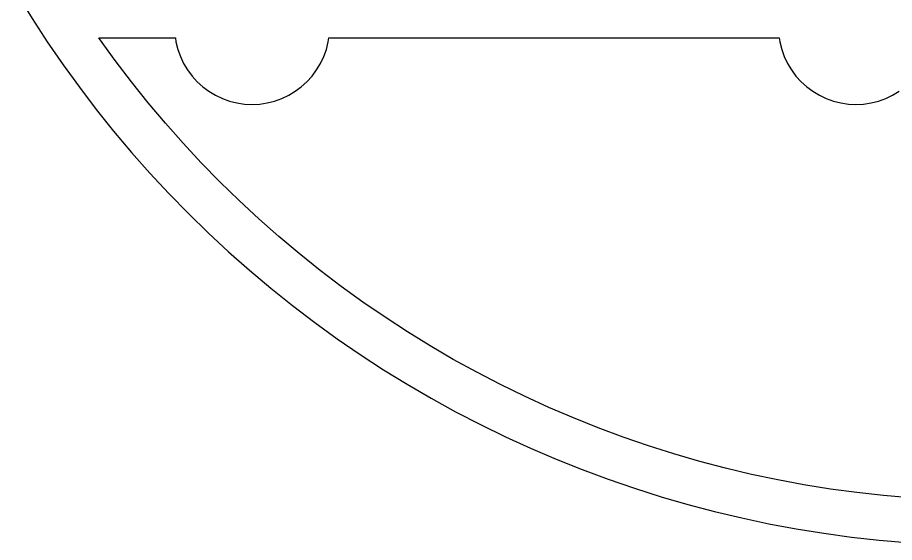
# Model space of a CAD drawing. Extents: x -10 to 91, y -24 to 82.
# Drawn here: x -2.99 to 36.22, y -23.56 to -0.08 of the extents above; entities that cross this region are included whole.
import ezdxf

# ---------------------------------------------------------------- set-up
doc = ezdxf.new("R2010")
doc.units = 0

msp = doc.modelspace()

# ---------------------------------------------------------------- linework, layer by layer
for p, q in [((-2.98683, 0.93498), (-2.33406, -0.12437)), ((-2.33406, -0.12437), (-1.6555, -1.1674)), ((-1.6555, -1.1674), (-0.95154, -2.19347)), ((0.68361, -1.04185), (0.65489, -1)), ((0.65489, -1), (4.07043, -1)), ((1.38379, -2.01054), (0.68361, -1.04185)), ((4.07043, -1), (4.09668, -1.17696)), ((10.9033, -1.17696), (10.9296, -1)), ((10.9296, -1), (31.0704, -1)), ((31.0704, -1), (31.0967, -1.17696)), ((4.09668, -1.17696), (4.17943, -1.50728)), ((4.17943, -1.50728), (4.29414, -1.82791)), ((10.7059, -1.82791), (10.8206, -1.50728)), ((10.8206, -1.50728), (10.9033, -1.17696)), ((31.0967, -1.17696), (31.1794, -1.50728)), ((31.1794, -1.50728), (31.2941, -1.82791)), ((4.29414, -1.82791), (4.43974, -2.13574)), ((10.5603, -2.13574), (10.7059, -1.82791)), ((31.2941, -1.82791), (31.4397, -2.13574)), ((-0.95154, -2.19347), (-0.22261, -3.20195)), ((2.10753, -2.96178), (1.38379, -2.01054)), ((4.43974, -2.13574), (4.61481, -2.42783)), ((10.3852, -2.42783), (10.5603, -2.13574)), ((31.4397, -2.13574), (31.6148, -2.42783)), ((4.61481, -2.42783), (4.81766, -2.70134)), ((4.81766, -2.70134), (5.04634, -2.95366)), ((9.95366, -2.95366), (10.1823, -2.70134)), ((10.1823, -2.70134), (10.3852, -2.42783)), ((31.6148, -2.42783), (31.8177, -2.70134)), ((31.8177, -2.70134), (32.0463, -2.95366)), ((2.85439, -3.89494), (2.10753, -2.96178)), ((5.04634, -2.95366), (5.29866, -3.18234)), ((9.70134, -3.18234), (9.95366, -2.95366)), ((32.0463, -2.95366), (32.2987, -3.18234)), ((-0.22261, -3.20195), (0.53082, -4.19223)), ((5.29866, -3.18234), (5.57217, -3.38519)), ((5.57217, -3.38519), (5.86426, -3.56026)), ((9.13574, -3.56026), (9.42783, -3.38519)), ((9.42783, -3.38519), (9.70134, -3.18234)), ((32.2987, -3.18234), (32.5722, -3.38519)), ((32.5722, -3.38519), (32.8643, -3.56026)), ((36.1357, -3.56026), (36.4278, -3.38519)), ((3.62392, -4.80951), (2.85439, -3.89494)), ((5.86426, -3.56026), (6.17209, -3.70586)), ((6.17209, -3.70586), (6.49272, -3.82057)), ((6.49272, -3.82057), (6.82304, -3.90332)), ((6.82304, -3.90332), (7.15988, -3.95328)), ((7.84012, -3.95328), (8.17696, -3.90332)), ((8.17696, -3.90332), (8.50728, -3.82057)), ((8.50728, -3.82057), (8.82791, -3.70586)), ((8.82791, -3.70586), (9.13574, -3.56026)), ((32.8643, -3.56026), (33.1721, -3.70586)), ((33.1721, -3.70586), (33.4927, -3.82057)), ((33.4927, -3.82057), (33.823, -3.90332)), ((33.823, -3.90332), (34.1599, -3.95328)), ((34.8401, -3.95328), (35.177, -3.90332)), ((35.177, -3.90332), (35.5073, -3.82057)), ((35.5073, -3.82057), (35.8279, -3.70586)), ((35.8279, -3.70586), (36.1357, -3.56026)), ((0.53082, -4.19223), (1.30836, -5.16373)), ((7.15988, -3.95328), (7.5, -3.96999)), ((7.5, -3.96999), (7.84012, -3.95328)), ((34.1599, -3.95328), (34.5, -3.96999)), ((34.5, -3.96999), (34.8401, -3.95328)), ((4.41568, -5.70491), (3.62392, -4.80951)), ((1.30836, -5.16373), (2.10951, -6.11586)), ((5.22916, -6.58061), (4.41568, -5.70491)), ((2.10951, -6.11586), (2.93378, -7.04803)), ((6.06389, -7.4361), (5.22916, -6.58061)), ((2.93378, -7.04803), (3.78067, -7.9597)), ((6.91937, -8.27083), (6.06389, -7.4361)), ((3.78067, -7.9597), (4.64967, -8.85031)), ((7.79507, -9.0843), (6.91937, -8.27083)), ((4.64967, -8.85031), (5.54028, -9.71931)), ((8.69048, -9.87607), (7.79507, -9.0843)), ((5.54028, -9.71931), (6.45195, -10.5662)), ((9.60504, -10.6456), (8.69048, -9.87607)), ((6.45195, -10.5662), (7.38412, -11.3905)), ((10.5382, -11.3925), (9.60504, -10.6456)), ((7.38412, -11.3905), (8.33626, -12.1916)), ((11.4894, -12.1162), (10.5382, -11.3925)), ((12.4581, -12.8164), (11.4894, -12.1162)), ((8.33626, -12.1916), (9.30775, -12.9692)), ((13.4437, -13.4926), (12.4581, -12.8164)), ((9.30775, -12.9692), (10.298, -13.7226)), ((14.4456, -14.1444), (13.4437, -13.4926)), ((10.298, -13.7226), (11.3065, -14.4515)), ((11.3065, -14.4515), (12.3326, -15.1555)), ((15.4632, -14.7714), (14.4456, -14.1444)), ((16.4958, -15.3732), (15.4632, -14.7714)), ((12.3326, -15.1555), (13.3756, -15.8341)), ((17.543, -15.9496), (16.4958, -15.3732)), ((13.3756, -15.8341), (14.435, -16.4868)), ((18.6039, -16.5), (17.543, -15.9496)), ((14.435, -16.4868), (15.5101, -17.1134)), ((19.6781, -17.0243), (18.6039, -16.5)), ((15.5101, -17.1134), (16.6002, -17.7134)), ((20.7647, -17.522), (19.6781, -17.0243)), ((21.8633, -17.9929), (20.7647, -17.522)), ((16.6002, -17.7134), (17.7047, -18.2865)), ((22.9731, -18.4367), (21.8633, -17.9929)), ((17.7047, -18.2865), (18.823, -18.8322)), ((24.0935, -18.8532), (22.9731, -18.4367)), ((18.823, -18.8322), (19.9543, -19.3504)), ((25.2237, -19.242), (24.0935, -18.8532)), ((19.9543, -19.3504), (21.0979, -19.8407)), ((26.3631, -19.603), (25.2237, -19.242)), ((27.5111, -19.9359), (26.3631, -19.603)), ((21.0979, -19.8407), (22.2533, -20.3027)), ((28.6669, -20.2405), (27.5111, -19.9359)), ((22.2533, -20.3027), (23.4197, -20.7363)), ((29.8298, -20.5167), (28.6669, -20.2405)), ((23.4197, -20.7363), (24.5963, -21.1411)), ((30.9991, -20.7642), (29.8298, -20.5167)), ((32.1741, -20.983), (30.9991, -20.7642)), ((24.5963, -21.1411), (25.7826, -21.5169)), ((33.3542, -21.1729), (32.1741, -20.983)), ((25.7826, -21.5169), (26.9777, -21.8634)), ((34.5386, -21.3337), (33.3542, -21.1729)), ((35.7266, -21.4655), (34.5386, -21.3337)), ((36.9174, -21.568), (35.7266, -21.4655)), ((26.9777, -21.8634), (28.1809, -22.1806)), ((28.1809, -22.1806), (29.3916, -22.4681)), ((29.3916, -22.4681), (30.6089, -22.7258)), ((30.6089, -22.7258), (31.8322, -22.9536)), ((31.8322, -22.9536), (33.0608, -23.1512)), ((33.0608, -23.1512), (34.2938, -23.3187)), ((34.2938, -23.3187), (35.5305, -23.4559)), ((35.5305, -23.4559), (36.7703, -23.5626))]:
    msp.add_line(p, q)

doc.saveas('drawing.dxf')
